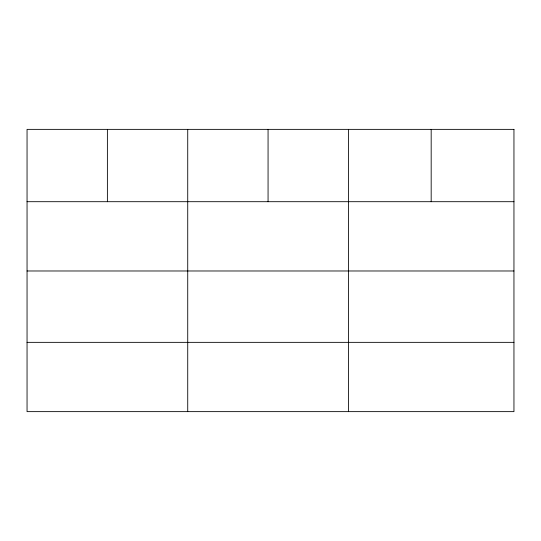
<?xml version="1.0" encoding="UTF-8"?>
<svg xmlns="http://www.w3.org/2000/svg" width="541" height="541" viewBox="0 0 541 541"><rect width="100%" height="100%" fill="white"/><g stroke="black" fill="none" stroke-linecap="round" stroke-linejoin="round"><path stroke-width="0.81" d="M27.05 201.698L513.95 201.698M27.05 270.98L513.95 270.98M27.05 342.352L513.95 342.352M431.177 129.367L431.177 201.698M348.404 129.367L348.404 411.633M268.065 129.367L268.065 201.698M187.727 129.367L187.727 411.633M107.389 129.367L107.389 201.698M513.95 129.367L27.05 129.367L27.05 411.633L513.95 411.633L513.95 129.367"/></g></svg>
